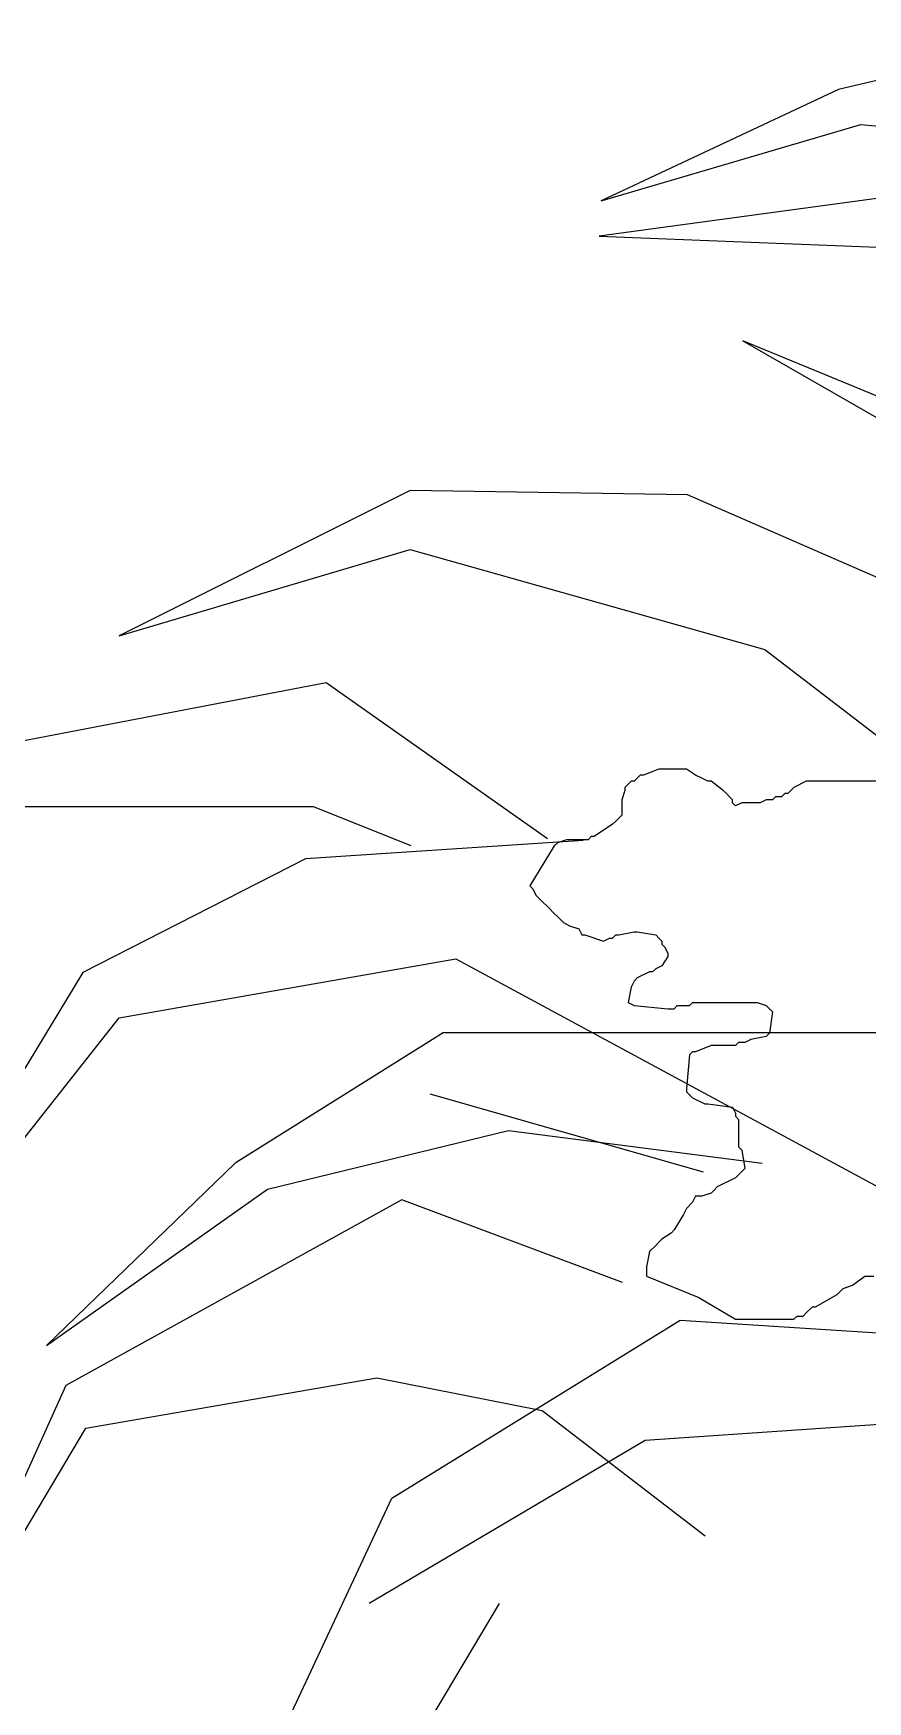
# Model space of a CAD drawing. Header units: millimetres. Extents: x 0 to 25200, y 0 to 17820.
# Drawn here: x 14782.7 to 14957, y 9540.3 to 9888.7 of the extents above; entities that cross this region are included whole.
import ezdxf

# ---------------------------------------------------------------- set-up
doc = ezdxf.new("R2010")
doc.units = ezdxf.units.MM
doc.header["$LTSCALE"] = 100
doc.header["$MEASUREMENT"] = 0
doc.layers.add('CO-TREE', color=251, linetype='Continuous')

# ---------------------------------------------------------------- blocks, each defined once
blk = doc.blocks.new('T-310')
at = {"layer": 'CO-TREE'}
for p, q in [((-109.97, 596.32), (-159.92, 584.63)), ((-159.92, 584.63), (-209.51, 561.33)), ((-209.51, 561.33), (-155.24, 577.29)), ((-155.24, 577.29), (-103.68, 572.65)), ((-142.57, 563.12), (-209.92, 553.97)), ((-209.92, 553.97), (-146.55, 551.44)), ((-179.95, 532.14), (-125.57, 500.88)), ((-133.73, 513.11), (-179.95, 532.14)), ((-249.41, 500.88), (-310.22, 470.5)), ((-191.46, 499.94), (-249.41, 500.88)), ((-139.21, 477.14), (-191.46, 499.94)), ((-310.22, 470.5), (-249.41, 488.54)), ((-249.41, 488.54), (-175.31, 467.65)), ((-175.31, 467.65), (-122.11, 426.81)), ((-266.96, 460.7), (-330.85, 448.47)), ((-220.74, 428.09), (-266.96, 460.7)), ((-197.49, 442.7), (-200.7, 441.41)), ((-191.71, 442.7), (-197.49, 442.7)), ((-189.78, 441.41), (-191.71, 442.7)), ((-203.27, 440.13), (-204.55, 438.85)), ((-202.62, 440.13), (-203.27, 440.13)), ((-201.34, 441.41), (-202.62, 440.13)), ((-200.7, 441.41), (-201.34, 441.41)), ((-188.5, 440.77), (-189.78, 441.41)), ((-187.22, 440.13), (-188.5, 440.77)), ((-186.57, 440.13), (-187.22, 440.13)), ((-184.01, 438.21), (-186.57, 440.13)), ((-166.67, 440.13), (-169.24, 438.85)), ((-149.34, 440.13), (-166.67, 440.13)), ((-204.55, 438.21), (-205.19, 436.28)), ((-205.19, 436.28), (-205.19, 433.07)), ((-204.55, 438.85), (-204.55, 438.21)), ((-183.36, 437.56), (-184.01, 438.21)), ((-182.72, 436.92), (-183.36, 437.56)), ((-182.08, 436.28), (-182.72, 436.92)), ((-182.08, 435.64), (-182.08, 436.28)), ((-181.44, 435), (-182.08, 435.64)), ((-180.15, 435.64), (-181.44, 435)), ((-176.3, 435.64), (-180.15, 435.64)), ((-175.02, 436.28), (-176.3, 435.64)), ((-173.73, 436.28), (-175.02, 436.28)), ((-173.09, 436.92), (-173.73, 436.28)), ((-171.81, 436.92), (-173.09, 436.92)), ((-171.16, 437.56), (-171.81, 436.92)), ((-170.52, 437.56), (-171.16, 437.56)), ((-169.24, 438.85), (-170.52, 437.56)), ((-330.85, 434.88), (-269.68, 434.88)), ((-269.68, 434.88), (-249.28, 426.73)), ((-205.83, 432.43), (-206.48, 431.79)), ((-205.19, 433.07), (-205.83, 432.43)), ((-211.61, 428.58), (-212.25, 427.94)), ((-210.97, 428.58), (-211.61, 428.58)), ((-207.12, 431.15), (-210.97, 428.58)), ((-206.48, 431.79), (-207.12, 431.15)), ((-213.31, 427.76), (-271.26, 423.96)), ((-219.32, 426.65), (-224.45, 418.31)), ((-218.67, 427.29), (-219.32, 426.65)), ((-216.75, 427.94), (-218.67, 427.29)), ((-212.25, 427.94), (-216.75, 427.94)), ((-271.26, 423.96), (-317.82, 400.22)), ((-224.45, 418.31), (-223.81, 417.67)), ((-223.81, 417.67), (-223.17, 416.38)), ((-223.17, 416.38), (-222.53, 415.74)), ((-222.53, 415.74), (-221.88, 415.1)), ((-221.88, 415.1), (-220.6, 413.82)), ((-220.6, 413.82), (-219.32, 412.53)), ((-219.32, 412.53), (-218.67, 411.89)), ((-218.67, 411.89), (-217.39, 410.61)), ((-217.39, 410.61), (-216.11, 409.97)), ((-216.11, 409.97), (-214.18, 409.33)), ((-214.18, 409.33), (-213.54, 408.04)), ((-213.54, 408.04), (-212.9, 408.04)), ((-212.9, 408.04), (-209.04, 406.76)), ((-207.12, 407.4), (-206.48, 408.04)), ((-206.48, 408.04), (-205.83, 408.04)), ((-205.83, 408.04), (-202.62, 408.68)), ((-202.62, 408.68), (-201.98, 408.68)), ((-201.98, 408.68), (-198.13, 408.04)), ((-198.13, 408.04), (-197.49, 407.4)), ((-209.04, 406.76), (-207.76, 407.4)), ((-207.76, 407.4), (-207.12, 407.4)), ((-197.49, 407.4), (-196.85, 406.76)), ((-196.85, 406.76), (-196.85, 406.12)), ((-196.85, 406.12), (-196.2, 405.47)), ((-196.2, 405.47), (-195.56, 404.19)), ((-195.56, 404.19), (-195.56, 403.55)), ((-310.22, 390.72), (-239.91, 403.07)), ((-239.91, 403.07), (-94.53, 324.56)), ((-198.13, 400.98), (-198.77, 400.34)), ((-196.85, 401.62), (-198.13, 400.98)), ((-195.56, 403.55), (-196.85, 401.62)), ((-317.82, 400.22), (-367.22, 318.55)), ((-202.62, 398.41), (-203.27, 397.13)), ((-201.98, 399.06), (-202.62, 398.41)), ((-199.41, 400.34), (-201.98, 399.06)), ((-198.77, 400.34), (-199.41, 400.34)), ((-203.27, 397.13), (-203.91, 393.92)), ((-203.91, 393.92), (-202.62, 393.28)), ((-191.07, 393.28), (-190.43, 393.92)), ((-190.43, 393.92), (-176.94, 393.92)), ((-176.94, 393.92), (-175.02, 393.28)), ((-367.22, 318.55), (-310.22, 390.72)), ((-202.62, 393.28), (-195.56, 392.64)), ((-195.56, 392.64), (-194.28, 392.64)), ((-194.28, 392.64), (-193.64, 393.28)), ((-193.64, 393.28), (-191.07, 393.28)), ((-175.02, 393.28), (-173.73, 392)), ((-173.73, 392), (-174.37, 387.5)), ((-242.49, 387.57), (-285.99, 360.39)), ((-131.71, 387.57), (-242.49, 387.57)), ((-175.02, 386.86), (-178.23, 386.22)), ((-174.37, 387.5), (-175.02, 386.86)), ((-190.43, 383.65), (-191.07, 383.01)), ((-189.78, 383.65), (-190.43, 383.65)), ((-186.57, 384.94), (-189.78, 383.65)), ((-181.44, 384.94), (-186.57, 384.94)), ((-180.8, 385.58), (-181.44, 384.94)), ((-179.51, 385.58), (-180.8, 385.58)), ((-178.23, 386.22), (-179.51, 385.58)), ((-191.07, 383.01), (-191.71, 375.95)), ((-188.11, 358.48), (-245.21, 374.79)), ((-191.71, 375.95), (-191.71, 375.31)), ((-191.71, 375.31), (-190.43, 374.03)), ((-190.43, 374.03), (-187.86, 372.74)), ((-187.86, 372.74), (-187.22, 372.74)), ((-187.22, 372.74), (-182.08, 372.1)), ((-182.08, 372.1), (-181.44, 370.82)), ((-181.44, 370.82), (-181.44, 370.18)), ((-181.44, 370.18), (-180.8, 369.53)), ((-180.8, 369.53), (-180.8, 363.76)), ((-279.19, 354.95), (-228.89, 367.18)), ((-228.89, 367.18), (-175.87, 360.39)), ((-180.8, 363.76), (-180.15, 363.12)), ((-180.15, 363.12), (-179.51, 359.27)), ((-285.99, 360.39), (-325.41, 322.34)), ((-179.51, 359.27), (-180.8, 357.98)), ((-185.29, 355.42), (-185.93, 354.77)), ((-181.44, 357.34), (-185.29, 355.42)), ((-180.8, 357.98), (-181.44, 357.34)), ((-325.41, 322.34), (-279.19, 354.95)), ((-251.14, 352.71), (-321.33, 313.97)), ((-205.05, 335.44), (-251.14, 352.71)), ((-190.43, 352.21), (-191.71, 350.92)), ((-189.78, 353.49), (-190.43, 352.21)), ((-188.5, 353.49), (-189.78, 353.49)), ((-186.57, 354.13), (-188.5, 353.49)), ((-185.93, 354.77), (-186.57, 354.13)), ((-192.35, 349.64), (-194.28, 346.43)), ((-191.71, 350.92), (-192.35, 349.64)), ((-194.92, 345.79), (-196.85, 344.51)), ((-194.28, 346.43), (-194.92, 345.79)), ((-199.41, 341.94), (-200.06, 338.73)), ((-198.13, 343.22), (-199.41, 341.94)), ((-197.49, 343.86), (-198.13, 343.22)), ((-196.85, 344.51), (-197.49, 343.86)), ((-200.06, 338.73), (-200.06, 336.8)), ((-200.06, 336.8), (-189.14, 332.31)), ((-158.97, 334.24), (-157.04, 334.88)), ((-157.04, 334.88), (-154.47, 336.8)), ((-154.47, 336.8), (-152.55, 336.8)), ((-189.14, 332.31), (-181.44, 327.82)), ((-164.74, 330.39), (-160.25, 332.95)), ((-160.25, 332.95), (-158.97, 334.24)), ((-253.24, 290.41), (-193, 327.58)), ((-193, 327.58), (-135.39, 323.92)), ((-181.44, 327.82), (-169.24, 327.82)), ((-169.24, 327.82), (-168.6, 328.46)), ((-168.6, 328.46), (-167.31, 328.46)), ((-167.31, 328.46), (-166.67, 329.1)), ((-166.67, 329.1), (-165.39, 330.39)), ((-165.39, 330.39), (-164.74, 330.39)), ((-321.33, 313.97), (-351.18, 248)), ((-317.14, 305.07), (-256.38, 315.54)), ((-256.38, 315.54), (-221.81, 308.73)), ((-221.81, 308.73), (-187.76, 282.55)), ((-139.05, 306.64), (-200.34, 302.45)), ((-351.18, 248), (-317.14, 305.07)), ((-200.34, 302.45), (-257.95, 268.42)), ((-284.14, 224.44), (-253.24, 290.41)), ((-230.85, 268.42), (-257.04, 224.44))]:
    blk.add_line(p, q, dxfattribs=at)

msp = doc.modelspace()

# ---------------------------------------------------------------- block references
at = {"layer": 'CO-TREE'}
msp.add_blockref('T-310', (15110.88, 9292.39), dxfattribs=at)

doc.saveas('drawing.dxf')
